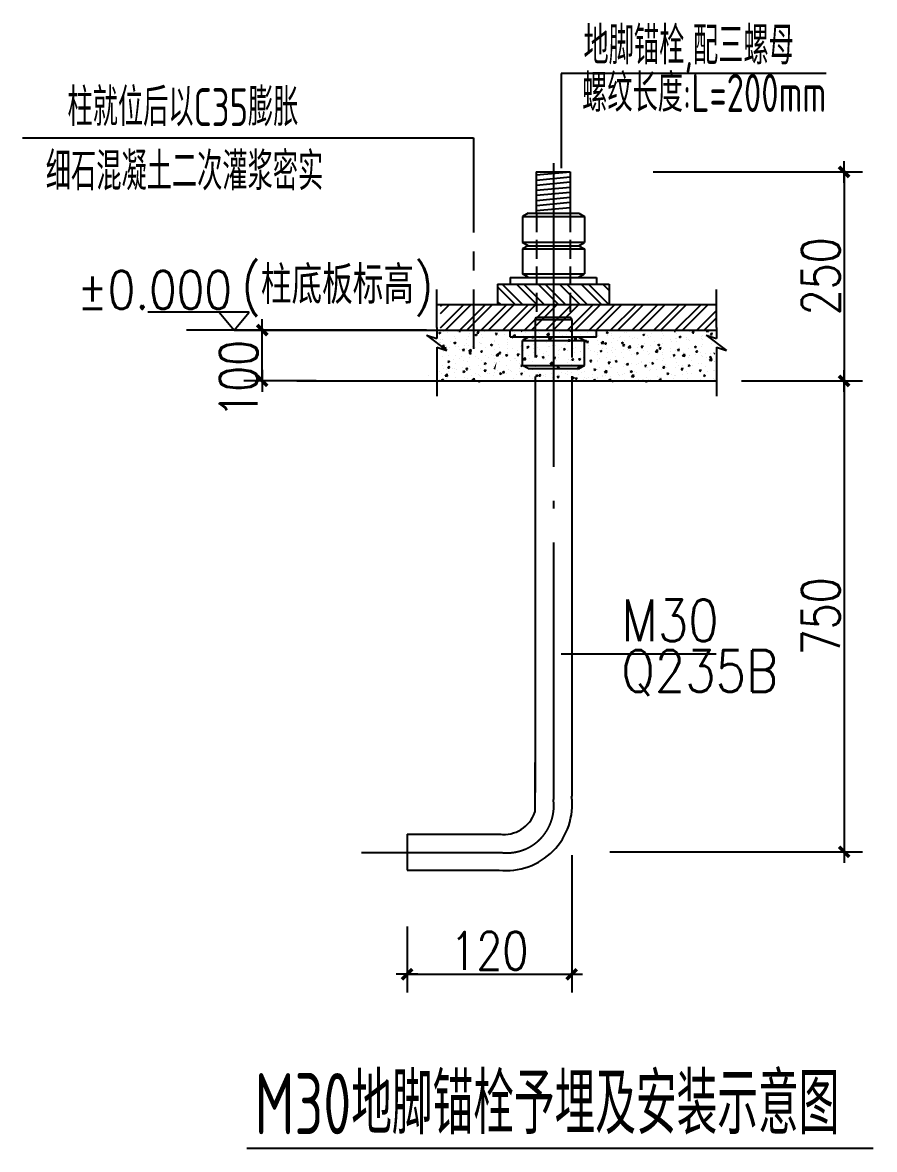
# Model space of a CAD drawing. Extents: x 2303022 to 2899168, y 17226141 to 18257813.
# Drawn here: x 2612968 to 2624199, y 18083321 to 18098175 of the extents above; entities that cross this region are included whole.
import ezdxf
from ezdxf.enums import TextEntityAlignment as Align

# ---------------------------------------------------------------- set-up
doc = ezdxf.new("R2010")
doc.units = 0
doc.header["$LTSCALE"] = 1000
doc.header["$MEASUREMENT"] = 0
for name, pattern in [('CENTER', [2, 1.25, -0.25, 0.25, -0.25]), ('CENTER3', [5, 4, -0.45, 0.1, -0.45]), ('DASH', [0.35, 0.25, -0.1]), ('DASHED', [0.75, 0.5, -0.25])]:
    doc.linetypes.add(name, pattern=pattern)
for name, color, linetype in [('1', 7, 'Continuous'), ('9', 7, 'Continuous'), ('DIMS', 3, 'Continuous'), ('HIDEN', 5, 'DASHED'), ('LAYER3', 3, 'CENTER'), ('PUB_DIM', 161, 'Continuous'), ('PUB_TEXT', 7, 'Continuous')]:
    doc.layers.add(name, color=color, linetype=linetype)
doc.styles.add('_HZDX', font='txt.shx', dxfattribs={"width": 0.8, "bigfont": 'HZDX.shx'})
doc.styles.add('_HZTXT', font='txt.shx', dxfattribs={"width": 0.8, "bigfont": 'hztxt.shx'})
doc.styles.add('TSSD_REIN', font='tssdeng.shx', dxfattribs={"width": 0.7, "bigfont": 'tssdchn.shx'})

# ---------------------------------------------------------------- blocks, each defined once
blk = doc.blocks.new('_DIMX')
blk.add_line((-150, 0), (150, 0))
at = {"const_width": 50}
blk.add_lwpolyline([(-70, -70), (70, 70)], dxfattribs=at)
blk = doc.blocks.new('*X26')
at = {"color": 0}
for p, q in [((371.2, 714.86), (374.74, 718.39)), ((371.2, 717.69), (371.91, 718.39)), ((372.15, 714.39), (376.15, 718.39)), ((374.98, 714.39), (378.98, 718.39)), ((376.4, 714.39), (380.4, 718.39)), ((379.23, 714.39), (383.23, 718.39)), ((380.64, 714.39), (384.64, 718.39)), ((383.47, 714.39), (387.47, 718.39)), ((384.88, 714.39), (388.88, 718.39)), ((387.71, 714.39), (391.71, 718.39)), ((389.13, 714.39), (393.13, 718.39)), ((391.95, 714.39), (393.2, 715.64))]:
    blk.add_line(p, q, dxfattribs=at)
blk = doc.blocks.new('*X25')
at = {"color": 0}
for p, q in [((405.35, 732.04), (409.83, 736.51)), ((405.35, 736.28), (405.59, 736.51)), ((405.35, 734.87), (407, 736.51)), ((406.24, 731.51), (411.24, 736.51)), ((409.07, 731.51), (414.07, 736.51)), ((410.49, 731.51), (415.49, 736.51)), ((413.31, 731.51), (418.31, 736.51)), ((414.73, 731.51), (419.73, 736.51)), ((417.56, 731.51), (422.56, 736.51)), ((418.97, 731.51), (423.97, 736.51)), ((421.8, 731.51), (426.8, 736.51)), ((423.21, 731.51), (428.21, 736.51)), ((426.04, 731.51), (431.04, 736.51)), ((427.46, 731.51), (432.46, 736.51)), ((430.29, 731.51), (435.29, 736.51)), ((431.7, 731.51), (436.7, 736.51)), ((434.53, 731.51), (439.53, 736.51)), ((435.94, 731.51), (440.94, 736.51)), ((438.77, 731.51), (443.77, 736.51)), ((440.18, 731.51), (445.18, 736.51)), ((443.01, 731.51), (448.01, 736.51)), ((444.43, 731.51), (449.43, 736.51)), ((447.26, 731.51), (452.26, 736.51)), ((448.67, 731.51), (453.67, 736.51)), ((451.5, 731.51), (456.5, 736.51)), ((452.91, 731.51), (457.91, 736.51)), ((455.74, 731.51), (459.66, 735.43)), ((457.16, 731.51), (459.66, 734.01))]:
    blk.add_line(p, q, dxfattribs=at)
blk = doc.blocks.new('ARROW')
at = {"layer": 'DIMS'}
blk.add_solid([(0, 0), (1.5, 0.2), (1.5, -0.2)], dxfattribs=at)
blk = doc.blocks.new('BROKENTAG')
at = {"layer": 'DIMS'}
for p, q in [((-0.85, 0), (-3, 0)), ((1.5, 2), (-1.5, -2)), ((-0.85, 0), (-1.5, -2)), ((1.5, 2), (0.85, 0)), ((3, 0), (0.85, 0))]:
    blk.add_line(p, q, dxfattribs=at)

msp = doc.modelspace()

# ---------------------------------------------------------------- linework, layer by layer
at = {"color": 0}
for p, q in [((2618455.6, 18094086.4), (2618479, 18094095.4)), ((2618455.6, 18094086.4), (2618472.2, 18094075.2)), ((2618472.3, 18094075.2), (2618479, 18094095.4)), ((2618485.7, 18094076.8), (2618485.7, 18094076.8)), ((2618513.9, 18094101.9), (2618513.9, 18094101.9)), ((2618569.5, 18094087.8), (2618569.5, 18094087.8)), ((2618587.1, 18094109.9), (2618587.1, 18094109.9)), ((2618696.4, 18094104.5), (2618696.4, 18094104.5)), ((2618721.7, 18094107.3), (2618724, 18094110.1)), ((2618721.7, 18094107.3), (2618741.7, 18094105.5)), ((2618741.7, 18094105.5), (2618740.9, 18094110.1)), ((2618862.6, 18094069.9), (2618862.6, 18094069.9)), ((2618936.8, 18094059.6), (2618960.3, 18094068.6)), ((2618936.8, 18094059.6), (2618953.5, 18094048.4)), ((2618953.5, 18094048.4), (2618960.3, 18094068.6)), ((2618961.9, 18094086.2), (2618978, 18094105.5)), ((2618961.9, 18094086.2), (2618981.9, 18094084.5)), ((2618981.9, 18094084.5), (2618978.1, 18094105.5)), ((2619024.9, 18094060.6), (2619024.9, 18094060.6)), ((2619057.9, 18094103.4), (2619057.9, 18094103.4)), ((2619196.8, 18094084.2), (2619196.8, 18094084.2)), ((2619202.1, 18094065.2), (2619218.2, 18094084.5)), ((2619202.1, 18094065.2), (2619222.1, 18094063.5)), ((2619222.1, 18094063.4), (2619218.3, 18094084.4)), ((2619241.9, 18094055.9), (2619241.9, 18094055.9)), ((2619247.3, 18094104.1), (2619247.3, 18094104.1)), ((2619325.8, 18094066.9), (2619325.8, 18094066.9)), ((2619366, 18094105.6), (2619366, 18094105.6)), ((2619426.1, 18094096.5), (2619426.1, 18094096.5)), ((2619442.3, 18094044.2), (2619458.4, 18094063.4)), ((2619452.6, 18094083.6), (2619452.6, 18094083.6)), ((2619462.3, 18094042.4), (2619458.5, 18094063.4)), ((2619545.4, 18094110.1), (2619553, 18094108.9)), ((2619553, 18094108.9), (2619552.9, 18094110.1)), ((2619604.9, 18094088.9), (2619604.9, 18094088.9)), ((2619771.7, 18094086.8), (2619771.7, 18094086.8)), ((2619783.6, 18094081.4), (2619783.6, 18094081.4)), ((2619877, 18094064.3), (2619877, 18094064.3)), ((2619880.6, 18094058.1), (2619906.7, 18094085.3)), ((2619880.6, 18094058.1), (2619910.4, 18094053.5)), ((2619910.4, 18094053.4), (2619906.7, 18094085.2)), ((2619962.4, 18094073.8), (2619962.4, 18094073.8)), ((2620050.9, 18094089.4), (2620050.9, 18094089.4)), ((2620141.2, 18094066.3), (2620141.2, 18094066.3)), ((2620186.5, 18094110.1), (2620197.4, 18094102.7)), ((2620197.4, 18094102.7), (2620199.9, 18094110.1)), ((2620208.8, 18094062.7), (2620208.8, 18094062.7)), ((2620320, 18094058.7), (2620320, 18094058.7)), ((2620420.3, 18094090.5), (2620420.3, 18094090.5)), ((2620504.1, 18094101.6), (2620504.1, 18094101.6)), ((2620662, 18094087.2), (2620685.5, 18094096.2)), ((2620662, 18094087.2), (2620678.7, 18094075.9)), ((2620678.7, 18094075.9), (2620685.5, 18094096.1)), ((2620733.8, 18094071.6), (2620733.8, 18094071.6)), ((2620902.9, 18094093), (2620902.9, 18094093)), ((2620929.7, 18094088.1), (2620929.7, 18094088.1)), ((2621143.3, 18094060.3), (2621166.7, 18094069.3)), ((2621143.3, 18094060.3), (2621160, 18094049.1)), ((2621160, 18094049.1), (2621166.8, 18094069.3)), ((2621176.5, 18094069.6), (2621176.5, 18094069.6)), ((2621260.4, 18094080.6), (2621260.4, 18094080.6)), ((2621387.2, 18094097.3), (2621387.2, 18094097.3)), ((2621400.5, 18094081.6), (2621400.5, 18094081.6)), ((2621557.6, 18094107), (2621560.2, 18094110.1)), ((2621557.6, 18094107), (2621577.6, 18094105.2)), ((2621577.7, 18094105.2), (2621576.8, 18094110.1)), ((2621587.8, 18094076.8), (2621587.8, 18094076.8)), ((2621759.8, 18094100.4), (2621759.8, 18094100.4)), ((2621797.8, 18094086), (2621813.9, 18094105.2)), ((2621797.8, 18094086), (2621817.8, 18094084.2)), ((2621817.9, 18094084.2), (2621814, 18094105.2)), ((2621980.6, 18094107.2), (2621983.4, 18094110.1)), ((2621980.6, 18094107.2), (2622010.4, 18094102.5)), ((2622010.4, 18094102.5), (2622009.6, 18094110.1)), ((2622016.6, 18094059.7), (2622016.6, 18094059.7)), ((2622038, 18094064.9), (2622054.1, 18094084.2)), ((2622038, 18094064.9), (2622058, 18094063.2)), ((2622058.1, 18094063.2), (2622054.2, 18094084.2)), ((2618467.1, 18093963.1), (2618467.1, 18093963.1)), ((2618472, 18094002.8), (2618472, 18094002.8)), ((2618481.4, 18093955.8), (2618481.4, 18093955.8)), ((2618495.4, 18093898.2), (2618521.5, 18093925.3)), ((2618509.9, 18093990.5), (2618509.9, 18093990.5)), ((2618525.2, 18093893.5), (2618521.5, 18093925.3)), ((2618537.7, 18093918.2), (2618537.7, 18093918.2)), ((2618608.3, 18093972.5), (2618608.3, 18093972.5)), ((2618645.8, 18093955.6), (2618645.8, 18093955.6)), ((2618655.5, 18093951.6), (2618678.9, 18093960.6)), ((2618655.5, 18093951.6), (2618672.1, 18093940.4)), ((2618667.3, 18094036.3), (2618667.3, 18094036.3)), ((2618672.1, 18093940.3), (2618678.9, 18093960.6)), ((2618681.8, 18094014), (2618681.8, 18094014)), ((2618716.4, 18093910.6), (2618716.4, 18093910.6)), ((2618795.2, 18093919.1), (2618795.2, 18093919.1)), ((2618819.8, 18094000.3), (2618819.8, 18094000.3)), ((2618824.6, 18093948), (2618824.6, 18093948)), ((2618846.9, 18093924), (2618846.9, 18093924)), ((2618851, 18094035.5), (2618851, 18094035.5)), ((2618903.6, 18094011.3), (2618903.6, 18094011.3)), ((2618990.5, 18093952.7), (2618990.5, 18093952.7)), ((2619003.4, 18093940.5), (2619003.4, 18093940.5)), ((2619020.8, 18093949.1), (2619020.8, 18093949.1)), ((2619030.4, 18094028), (2619030.4, 18094028)), ((2619136.7, 18093924.8), (2619160.2, 18093933.8)), ((2619136.7, 18093924.8), (2619153.4, 18093913.5)), ((2619153.4, 18093913.5), (2619160.2, 18093933.8)), ((2619153.8, 18093923.8), (2619153.8, 18093923.8)), ((2619182.1, 18093932.9), (2619182.1, 18093932.9)), ((2619185.8, 18093986.2), (2619185.8, 18093986.2)), ((2619192.8, 18093972.7), (2619192.8, 18093972.7)), ((2619237.7, 18093934.8), (2619237.7, 18093934.8)), ((2619360.9, 18093925.4), (2619360.9, 18093925.4)), ((2619361.9, 18093994.1), (2619361.9, 18093994.1)), ((2619364.5, 18093951.5), (2619364.5, 18093951.5)), ((2619381.1, 18094019.7), (2619381.1, 18094019.7)), ((2619418.1, 18094032.8), (2619441.5, 18094041.8)), ((2619418.1, 18094032.8), (2619434.8, 18094021.6)), ((2619434.8, 18094021.5), (2619441.6, 18094041.8)), ((2619442.3, 18094044.2), (2619462.3, 18094042.5)), ((2619531.8, 18093907.8), (2619531.8, 18093907.8)), ((2619535.9, 18094019.2), (2619535.9, 18094019.2)), ((2619539.7, 18093917.8), (2619539.7, 18093917.8)), ((2619576, 18093979.4), (2619576, 18093979.4)), ((2619576.4, 18094053.2), (2619576.4, 18094053.2)), ((2619618, 18093898), (2619641.4, 18093907)), ((2619634.7, 18093886.7), (2619641.5, 18093906.9)), ((2619659.8, 18093990.4), (2619659.8, 18093990.4)), ((2619682.5, 18094023.2), (2619698.6, 18094042.4)), ((2619682.5, 18094023.2), (2619702.5, 18094021.4)), ((2619702.5, 18094021.4), (2619698.7, 18094042.4)), ((2619703.7, 18093931.3), (2619703.7, 18093931.3)), ((2619707.8, 18094042.8), (2619707.8, 18094042.8)), ((2619718.4, 18093910.3), (2619718.4, 18093910.3)), ((2619786.7, 18094007.1), (2619786.7, 18094007.1)), ((2619872.9, 18093952.8), (2619872.9, 18093952.8)), ((2619899.4, 18094006), (2619922.8, 18094015)), ((2619899.4, 18094006), (2619916, 18093994.7)), ((2619916.1, 18093994.7), (2619922.9, 18094014.9)), ((2619922.7, 18094002.2), (2619938.8, 18094021.4)), ((2619922.7, 18094002.2), (2619942.7, 18094000.4)), ((2619942.7, 18094000.4), (2619938.9, 18094021.4)), ((2619953.2, 18093920.5), (2619953.2, 18093920.5)), ((2619993.9, 18093913.9), (2619993.9, 18093913.9)), ((2619998.1, 18094035), (2619998.1, 18094035)), ((2620046.8, 18093977.9), (2620046.8, 18093977.9)), ((2620082, 18094046), (2620082, 18094046)), ((2620120.7, 18093930.6), (2620120.7, 18093930.6)), ((2620148.5, 18093954), (2620148.5, 18093954)), ((2620162.9, 18093981.2), (2620179, 18094000.4)), ((2620162.9, 18093981.2), (2620182.9, 18093979.4)), ((2620182.9, 18093979.4), (2620179, 18094000.4)), ((2620218.8, 18094001.5), (2620218.8, 18094001.5)), ((2620238, 18094002.7), (2620264.1, 18094029.8)), ((2620238, 18094002.7), (2620267.8, 18093998)), ((2620267.8, 18093998), (2620264.1, 18094029.8)), ((2620332.2, 18093958.5), (2620332.2, 18093958.5)), ((2620343.8, 18093987.5), (2620343.8, 18093987.5)), ((2620380.6, 18093979.2), (2620404.1, 18093988.2)), ((2620380.6, 18093979.2), (2620397.3, 18093967.9)), ((2620383.8, 18093911.4), (2620383.8, 18093911.4)), ((2620387.9, 18094022.9), (2620387.9, 18094022.9)), ((2620397.3, 18093967.9), (2620404.1, 18093988.1)), ((2620403.1, 18093960.1), (2620419.2, 18093979.4)), ((2620403.1, 18093960.1), (2620423.1, 18093958.4)), ((2620416, 18093969.5), (2620416, 18093969.5)), ((2620423.1, 18093958.4), (2620419.2, 18093979.4)), ((2620424, 18093914), (2620424, 18093914)), ((2620498.7, 18094051.2), (2620498.7, 18094051.2)), ((2620539.1, 18094021), (2620539.1, 18094021)), ((2620542.9, 18093986.2), (2620542.9, 18093986.2)), ((2620557.8, 18093936.5), (2620557.8, 18093936.5)), ((2620561.8, 18094048), (2620561.8, 18094048)), ((2620595.4, 18093947.2), (2620621.5, 18093974.4)), ((2620595.4, 18093947.2), (2620625.2, 18093942.6)), ((2620619.3, 18093947.5), (2620619.3, 18093947.5)), ((2620625.2, 18093942.6), (2620621.5, 18093974.4)), ((2620643.3, 18093939.1), (2620659.4, 18093958.4)), ((2620643.3, 18093939.1), (2620663.3, 18093937.4)), ((2620663.3, 18093937.4), (2620659.4, 18093958.4)), ((2620677.5, 18094043.6), (2620677.5, 18094043.6)), ((2620729.7, 18093960.1), (2620729.7, 18093960.1)), ((2620734.4, 18094054.6), (2620734.4, 18094054.6)), ((2620754.4, 18094014), (2620754.4, 18094014)), ((2620814.6, 18093981), (2620814.6, 18093981)), ((2620838.2, 18094025.1), (2620838.2, 18094025.1)), ((2620856.3, 18094036.1), (2620856.3, 18094036.1)), ((2620861.9, 18093952.3), (2620885.4, 18093961.3)), ((2620861.9, 18093952.3), (2620878.6, 18093941.1)), ((2620876.9, 18093909.7), (2620876.9, 18093909.7)), ((2620878.6, 18093941.1), (2620885.4, 18093961.3)), ((2620883.5, 18093918.1), (2620899.6, 18093937.4)), ((2620883.5, 18093918.1), (2620903.5, 18093916.4)), ((2620898.9, 18093981.5), (2620898.9, 18093981.5)), ((2620903.5, 18093916.3), (2620899.6, 18093937.3)), ((2620952.8, 18093891.8), (2620978.9, 18093919)), ((2620965, 18094041.8), (2620965, 18094041.8)), ((2620982.6, 18093887.2), (2620978.9, 18093919)), ((2621009.9, 18094014.6), (2621009.9, 18094014.6)), ((2621035, 18094028.5), (2621035, 18094028.5)), ((2621072.8, 18094006.7), (2621072.8, 18094006.7)), ((2621088.4, 18093937.5), (2621088.4, 18093937.5)), ((2621123.7, 18093897.1), (2621139.8, 18093916.3)), ((2621143.7, 18093895.3), (2621139.8, 18093916.3)), ((2621172.3, 18093948.6), (2621172.3, 18093948.6)), ((2621205.2, 18094048.1), (2621205.2, 18094048.1)), ((2621213.8, 18094021), (2621213.8, 18094021)), ((2621240.7, 18093918.8), (2621240.7, 18093918.8)), ((2621244.7, 18094030.2), (2621244.7, 18094030.2)), ((2621299.1, 18093965.3), (2621299.1, 18093965.3)), ((2621333.1, 18093930.9), (2621333.1, 18093930.9)), ((2621343.2, 18093925.5), (2621366.6, 18093934.5)), ((2621343.2, 18093925.5), (2621359.8, 18093914.3)), ((2621359.9, 18093914.3), (2621366.7, 18093934.5)), ((2621392.6, 18094013.4), (2621392.6, 18094013.4)), ((2621409.8, 18093940.2), (2621409.8, 18093940.2)), ((2621413.9, 18094051.7), (2621413.9, 18094051.7)), ((2621510.6, 18093993.1), (2621510.6, 18093993.1)), ((2621528.4, 18093964.4), (2621528.4, 18093964.4)), ((2621571.3, 18094005.9), (2621571.3, 18094005.9)), ((2621583.8, 18093965.3), (2621583.8, 18093965.3)), ((2621594.4, 18094004.1), (2621594.4, 18094004.1)), ((2621624.6, 18094033.5), (2621648, 18094042.5)), ((2621624.6, 18094033.5), (2621641.2, 18094022.3)), ((2621641.3, 18094022.3), (2621648.1, 18094042.5)), ((2621721.3, 18094020.8), (2621721.3, 18094020.8)), ((2621723.7, 18093997.9), (2621723.7, 18093997.9)), ((2621750.1, 18093998.3), (2621750.1, 18093998.3)), ((2621755.7, 18093988.9), (2621755.7, 18093988.9)), ((2621824.5, 18093898.7), (2621847.9, 18093907.7)), ((2621841.2, 18093887.4), (2621847.9, 18093907.7)), ((2621844.7, 18093916.6), (2621844.7, 18093916.6)), ((2621919, 18094031.5), (2621919, 18094031.5)), ((2621924.8, 18094010.3), (2621924.8, 18094010.3)), ((2621928.5, 18093927.6), (2621928.5, 18093927.6)), ((2621928.9, 18093990.8), (2621928.9, 18093990.8)), ((2621932.8, 18094048.7), (2621932.8, 18094048.7)), ((2622055.3, 18093944.3), (2622055.3, 18093944.3)), ((2618495.4, 18093898.2), (2618525.2, 18093893.5)), ((2618501.7, 18093767.5), (2618501.7, 18093767.5)), ((2618505.8, 18093879), (2618505.8, 18093879)), ((2618520.2, 18093840.4), (2618520.2, 18093840.4)), ((2618527.9, 18093876.4), (2618544.1, 18093895.6)), ((2618527.9, 18093876.4), (2618548, 18093874.6)), ((2618548, 18093874.6), (2618544.1, 18093895.6)), ((2618579.2, 18093785.4), (2618579.2, 18093785.4)), ((2618599.9, 18093885.6), (2618599.9, 18093885.6)), ((2618673.7, 18093791.1), (2618673.7, 18093791.1)), ((2618677.7, 18093902.6), (2618677.7, 18093902.6)), ((2618731.7, 18093868.2), (2618731.7, 18093868.2)), ((2618758, 18093777.8), (2618758, 18093777.8)), ((2618768.1, 18093855.4), (2618784.3, 18093874.6)), ((2618768.1, 18093855.4), (2618788.2, 18093853.6)), ((2618788.2, 18093853.6), (2618784.3, 18093874.6)), ((2618815.5, 18093879.3), (2618815.5, 18093879.3)), ((2618842.8, 18093812.5), (2618842.8, 18093812.5)), ((2618852.8, 18093842.7), (2618878.9, 18093869.9)), ((2618852.8, 18093842.7), (2618882.6, 18093838.1)), ((2618854.2, 18093763.9), (2618854.2, 18093763.9)), ((2618855.3, 18093816.8), (2618878.8, 18093825.8)), ((2618855.3, 18093816.8), (2618872, 18093805.5)), ((2618872, 18093805.5), (2618878.8, 18093825.7)), ((2618882.6, 18093838.1), (2618878.9, 18093869.9)), ((2618895.2, 18093903.1), (2618895.2, 18093903.1)), ((2618936.7, 18093770.3), (2618936.7, 18093770.3)), ((2618942.3, 18093896), (2618942.3, 18093896)), ((2619008.3, 18093834.3), (2619024.5, 18093853.6)), ((2619008.3, 18093834.3), (2619028.4, 18093832.6)), ((2619016.8, 18093837.6), (2619016.8, 18093837.6)), ((2619028.4, 18093832.6), (2619024.5, 18093853.6)), ((2619065.7, 18093791.7), (2619065.7, 18093791.7)), ((2619074, 18093895.5), (2619074, 18093895.5)), ((2619115.5, 18093762.7), (2619115.5, 18093762.7)), ((2619149.6, 18093802.8), (2619149.6, 18093802.8)), ((2619172, 18093786.4), (2619172, 18093786.4)), ((2619188.7, 18093861.2), (2619188.7, 18093861.2)), ((2619210.2, 18093787.3), (2619236.3, 18093814.5)), ((2619210.2, 18093787.3), (2619240, 18093782.7)), ((2619240, 18093782.7), (2619236.3, 18093814.5)), ((2619248.5, 18093813.3), (2619264.7, 18093832.6)), ((2619248.5, 18093813.3), (2619268.6, 18093811.6)), ((2619252.7, 18093887.9), (2619252.7, 18093887.9)), ((2619268.6, 18093811.6), (2619264.7, 18093832.5)), ((2619276.4, 18093819.5), (2619276.4, 18093819.5)), ((2619336.6, 18093789.9), (2619360.1, 18093799)), ((2619336.6, 18093789.9), (2619353.3, 18093778.7)), ((2619353.3, 18093778.7), (2619360.1, 18093798.9)), ((2619353.8, 18093771.2), (2619353.8, 18093771.2)), ((2619357.9, 18093882.6), (2619357.9, 18093882.6)), ((2619367.3, 18093819.9), (2619367.3, 18093819.9)), ((2619431.5, 18093880.4), (2619431.5, 18093880.4)), ((2619487.9, 18093847.3), (2619487.9, 18093847.3)), ((2619488.7, 18093792.3), (2619504.9, 18093811.5)), ((2619488.7, 18093792.3), (2619508.8, 18093790.6)), ((2619508.8, 18093790.5), (2619504.9, 18093811.5)), ((2619527.7, 18093796.3), (2619527.7, 18093796.3)), ((2619562.6, 18093853.4), (2619562.6, 18093853.4)), ((2619567.6, 18093731.9), (2619593.7, 18093759.1)), ((2619571.7, 18093858.3), (2619571.7, 18093858.3)), ((2619597.4, 18093727.2), (2619593.7, 18093759)), ((2619610.3, 18093872.8), (2619610.3, 18093872.8)), ((2619618, 18093898), (2619634.7, 18093886.7)), ((2619642.8, 18093779.9), (2619642.8, 18093779.9)), ((2619698.6, 18093875), (2619698.6, 18093875)), ((2619699.7, 18093819.9), (2619699.7, 18093819.9)), ((2619728.9, 18093771.3), (2619745.1, 18093790.5)), ((2619728.9, 18093771.3), (2619749, 18093769.5)), ((2619749, 18093769.5), (2619745.1, 18093790.5)), ((2619757.9, 18093886.9), (2619757.9, 18093886.9)), ((2619789, 18093865.3), (2619789, 18093865.3)), ((2619817.9, 18093763.1), (2619841.3, 18093772.1)), ((2619817.9, 18093763.1), (2619834.5, 18093751.9)), ((2619822, 18093770.8), (2619822, 18093770.8)), ((2619834.6, 18093751.9), (2619841.4, 18093772.1)), ((2619838.1, 18093813.4), (2619838.1, 18093813.4)), ((2619868.8, 18093841.3), (2619868.8, 18093841.3)), ((2619897.2, 18093902.7), (2619897.2, 18093902.7)), ((2619905.8, 18093781.8), (2619905.8, 18093781.8)), ((2619910.1, 18093902.9), (2619910.1, 18093902.9)), ((2619967.8, 18093857.7), (2619967.8, 18093857.7)), ((2619969.1, 18093750.3), (2619985.3, 18093769.5)), ((2619989.2, 18093748.5), (2619985.3, 18093769.5)), ((2620032.6, 18093798.5), (2620032.6, 18093798.5)), ((2620033.4, 18093846.9), (2620033.4, 18093846.9)), ((2620042.7, 18093866.4), (2620042.7, 18093866.4)), ((2620076, 18093895.2), (2620076, 18093895.2)), ((2620099.3, 18093871.1), (2620122.7, 18093880.1)), ((2620099.3, 18093871.1), (2620115.9, 18093859.9)), ((2620116, 18093859.9), (2620122.8, 18093880.1)), ((2620146.6, 18093850.2), (2620146.6, 18093850.2)), ((2620210.6, 18093778.5), (2620210.6, 18093778.5)), ((2620214.7, 18093890), (2620214.7, 18093890)), ((2620228.7, 18093880.5), (2620228.7, 18093880.5)), ((2620244.1, 18093826.4), (2620244.1, 18093826.4)), ((2620254.7, 18093887.6), (2620254.7, 18093887.6)), ((2620325.3, 18093842.6), (2620325.3, 18093842.6)), ((2620327.9, 18093837.4), (2620327.9, 18093837.4)), ((2620356.6, 18093763.3), (2620356.6, 18093763.3)), ((2620379.8, 18093799.9), (2620379.8, 18093799.9)), ((2620433.5, 18093880.1), (2620433.5, 18093880.1)), ((2620454.8, 18093854.1), (2620454.8, 18093854.1)), ((2620504.1, 18093835.1), (2620504.1, 18093835.1)), ((2620551.9, 18093796.8), (2620551.9, 18093796.8)), ((2620553.7, 18093825), (2620553.7, 18093825)), ((2620580.5, 18093844.3), (2620604, 18093853.3)), ((2620580.5, 18093844.3), (2620597.2, 18093833.1)), ((2620597.2, 18093833.1), (2620604, 18093853.3)), ((2620612.3, 18093872.5), (2620612.3, 18093872.5)), ((2620662, 18093760.9), (2620662, 18093760.9)), ((2620666.3, 18093881.9), (2620666.3, 18093881.9)), ((2620682.9, 18093827.5), (2620682.9, 18093827.5)), ((2620725.6, 18093848.6), (2620725.6, 18093848.6)), ((2620747.2, 18093830.3), (2620747.2, 18093830.3)), ((2620750.1, 18093893), (2620750.1, 18093893)), ((2620788.8, 18093777.6), (2620788.8, 18093777.6)), ((2620791, 18093865), (2620791, 18093865)), ((2620861.7, 18093820), (2620861.7, 18093820)), ((2620890.7, 18093758.6), (2620890.7, 18093758.6)), ((2620894.8, 18093870.1), (2620894.8, 18093870.1)), ((2620942.5, 18093863.8), (2620942.5, 18093863.8)), ((2620952.8, 18093891.8), (2620982.6, 18093887.2)), ((2620969.8, 18093857.4), (2620969.8, 18093857.4)), ((2621000.3, 18093805.4), (2621000.3, 18093805.4)), ((2621040.4, 18093812.4), (2621040.4, 18093812.4)), ((2621061.8, 18093817.5), (2621085.3, 18093826.5)), ((2621061.8, 18093817.5), (2621078.5, 18093806.3)), ((2621064.7, 18093783.7), (2621064.7, 18093783.7)), ((2621068.7, 18093895.2), (2621068.7, 18093895.2)), ((2621078.5, 18093806.2), (2621085.3, 18093826.5)), ((2621084.2, 18093816.5), (2621084.2, 18093816.5)), ((2621123.7, 18093897.1), (2621143.7, 18093895.4)), ((2621137.8, 18093897.4), (2621137.8, 18093897.4)), ((2621148.6, 18093849.8), (2621148.6, 18093849.8)), ((2621211, 18093833.2), (2621211, 18093833.2)), ((2621219.2, 18093804.9), (2621219.2, 18093804.9)), ((2621236.6, 18093807.3), (2621236.6, 18093807.3)), ((2621310.2, 18093836.4), (2621336.3, 18093863.6)), ((2621310.2, 18093836.4), (2621340, 18093831.7)), ((2621327.4, 18093842.3), (2621327.4, 18093842.3)), ((2621340, 18093831.7), (2621336.3, 18093863.5)), ((2621363.9, 18093876.1), (2621380, 18093895.3)), ((2621363.9, 18093876.1), (2621383.9, 18093874.3)), ((2621383.9, 18093874.3), (2621380, 18093895.3)), ((2621398, 18093797.3), (2621398, 18093797.3)), ((2621405.7, 18093828.7), (2621405.7, 18093828.7)), ((2621422.5, 18093861), (2621422.5, 18093861)), ((2621506.1, 18093834.7), (2621506.1, 18093834.7)), ((2621506.3, 18093872.1), (2621506.3, 18093872.1)), ((2621514.6, 18093764.6), (2621514.6, 18093764.6)), ((2621543.1, 18093790.7), (2621566.5, 18093799.7)), ((2621543.1, 18093790.7), (2621559.7, 18093779.4)), ((2621559.8, 18093779.4), (2621566.6, 18093799.7)), ((2621576.7, 18093789.8), (2621576.7, 18093789.8)), ((2621579.7, 18093853.8), (2621579.7, 18093853.8)), ((2621604.1, 18093855.1), (2621620.2, 18093874.3)), ((2621604.1, 18093855.1), (2621624.1, 18093853.3)), ((2621624.1, 18093853.3), (2621620.2, 18093874.3)), ((2621633.2, 18093888.8), (2621633.2, 18093888.8)), ((2621667.6, 18093780.9), (2621693.7, 18093808.1)), ((2621667.6, 18093780.9), (2621697.4, 18093776.3)), ((2621684.9, 18093827.2), (2621684.9, 18093827.2)), ((2621697.4, 18093776.3), (2621693.7, 18093808.1)), ((2621709.9, 18093798.1), (2621709.9, 18093798.1)), ((2621747.6, 18093765.9), (2621747.6, 18093765.9)), ((2621751.6, 18093877.4), (2621751.6, 18093877.4)), ((2621755.5, 18093782.2), (2621755.5, 18093782.2)), ((2621756.6, 18093784.5), (2621756.6, 18093784.5)), ((2621824.5, 18093898.7), (2621841.1, 18093887.5)), ((2621840.4, 18093795.6), (2621840.4, 18093795.6)), ((2621844.3, 18093834.1), (2621860.4, 18093853.3)), ((2621844.3, 18093834.1), (2621864.3, 18093832.3)), ((2621864.3, 18093832.3), (2621860.4, 18093853.3)), ((2621863.7, 18093819.6), (2621863.7, 18093819.6)), ((2621905.2, 18093831.6), (2621905.2, 18093831.6)), ((2621916.7, 18093787.4), (2621916.7, 18093787.4)), ((2621920.8, 18093898.8), (2621920.8, 18093898.8)), ((2621934.3, 18093774.6), (2621934.3, 18093774.6)), ((2621967.2, 18093812.3), (2621967.2, 18093812.3)), ((2622024.4, 18093763.9), (2622047.8, 18093772.9)), ((2622024.4, 18093763.9), (2622041, 18093752.6)), ((2622041.1, 18093752.6), (2622047.8, 18093772.8)), ((2622042.4, 18093812.1), (2622042.4, 18093812.1)), ((2622084.5, 18093813), (2622092, 18093822)), ((2622084.5, 18093813), (2622092, 18093812.4)), ((2622090.6, 18093812.5), (2622090.6, 18093812.5)), ((2618497.7, 18093656), (2618497.7, 18093656)), ((2618514, 18093614.2), (2618514, 18093614.2)), ((2618574, 18093708.8), (2618597.4, 18093717.8)), ((2618574, 18093708.8), (2618590.6, 18093697.5)), ((2618574.4, 18093624.5), (2618590.5, 18093643.7)), ((2618574.4, 18093624.5), (2618594.4, 18093622.7)), ((2618586.1, 18093685.8), (2618586.1, 18093685.8)), ((2618594.5, 18093622.7), (2618590.6, 18093643.7)), ((2618590.7, 18093697.5), (2618597.5, 18093717.7)), ((2618639.3, 18093615.1), (2618639.3, 18093615.1)), ((2618643.6, 18093736.1), (2618643.6, 18093736.1)), ((2618666.3, 18093612.3), (2618666.3, 18093612.3)), ((2618669.6, 18093679.6), (2618669.6, 18093679.6)), ((2618727.4, 18093747.2), (2618727.4, 18093747.2)), ((2618766.1, 18093631.8), (2618766.1, 18093631.8)), ((2618781.4, 18093719.3), (2618781.4, 18093719.3)), ((2618814.6, 18093603.5), (2618830.7, 18093622.7)), ((2618834.7, 18093601.7), (2618830.8, 18093622.7)), ((2618838.7, 18093701), (2618838.7, 18093701)), ((2618861.6, 18093645.8), (2618861.6, 18093645.8)), ((2618976.7, 18093752.9), (2618976.7, 18093752.9)), ((2618977.6, 18093659.6), (2618977.6, 18093659.6)), ((2619008.6, 18093614.7), (2619008.6, 18093614.7)), ((2619012.7, 18093726.1), (2619012.7, 18093726.1)), ((2619055.2, 18093681.9), (2619078.7, 18093690.9)), ((2619055.2, 18093681.9), (2619071.9, 18093670.7)), ((2619056.9, 18093679.3), (2619056.9, 18093679.3)), ((2619061.5, 18093670.7), (2619061.5, 18093670.7)), ((2619071.9, 18093670.7), (2619078.7, 18093690.9)), ((2619180.6, 18093638.2), (2619180.6, 18093638.2)), ((2619184.6, 18093749.7), (2619184.6, 18093749.7)), ((2619188.3, 18093687.4), (2619188.3, 18093687.4)), ((2619252.2, 18093712.8), (2619252.2, 18093712.8)), ((2619294.3, 18093755.2), (2619294.3, 18093755.2)), ((2619349.7, 18093659.7), (2619349.7, 18093659.7)), ((2619399.8, 18093715.2), (2619399.8, 18093715.2)), ((2619447.5, 18093746.4), (2619447.5, 18093746.4)), ((2619473, 18093747.6), (2619473, 18093747.6)), ((2619483.6, 18093726.3), (2619483.6, 18093726.3)), ((2619522.4, 18093610.9), (2619522.4, 18093610.9)), ((2619523.6, 18093684.8), (2619523.6, 18093684.8)), ((2619536.5, 18093655.1), (2619560, 18093664.1)), ((2619536.5, 18093655.1), (2619553.2, 18093643.9)), ((2619553.2, 18093643.9), (2619560, 18093664.1)), ((2619567.6, 18093731.9), (2619597.4, 18093727.2)), ((2619575.4, 18093629.2), (2619575.4, 18093629.2)), ((2619610.5, 18093742.9), (2619610.5, 18093742.9)), ((2619651.8, 18093740), (2619651.8, 18093740)), ((2619695.6, 18093708.4), (2619695.6, 18093708.4)), ((2619733.9, 18093638.7), (2619733.9, 18093638.7)), ((2619770.7, 18093662.7), (2619770.7, 18093662.7)), ((2619817.7, 18093649.7), (2619817.7, 18093649.7)), ((2619830.6, 18093732.5), (2619830.6, 18093732.5)), ((2619860.7, 18093618.3), (2619860.7, 18093618.3)), ((2619864.7, 18093729.8), (2619864.7, 18093729.8)), ((2619925, 18093676.4), (2619951.1, 18093703.6)), ((2619925, 18093676.4), (2619954.8, 18093671.8)), ((2619944.5, 18093666.4), (2619944.5, 18093666.4)), ((2619954.8, 18093671.8), (2619951.1, 18093703.6)), ((2619966, 18093696.2), (2619966, 18093696.2)), ((2619969.1, 18093750.3), (2619989.2, 18093748.5)), ((2620009.3, 18093724.9), (2620009.3, 18093724.9)), ((2620017.8, 18093628.3), (2620041.2, 18093637.3)), ((2620017.8, 18093628.3), (2620034.4, 18093617.1)), ((2620034.5, 18093617), (2620041.3, 18093637.3)), ((2620034.6, 18093643.4), (2620034.6, 18093643.4)), ((2620038.7, 18093754.9), (2620038.7, 18093754.9)), ((2620156, 18093694.3), (2620156, 18093694.3)), ((2620161.3, 18093729.7), (2620161.3, 18093729.7)), ((2620188.1, 18093717.4), (2620188.1, 18093717.4)), ((2620206.5, 18093667), (2620206.5, 18093667)), ((2620209.3, 18093729.3), (2620225.5, 18093748.5)), ((2620209.3, 18093729.3), (2620229.3, 18093727.5)), ((2620229.4, 18093727.5), (2620225.5, 18093748.5)), ((2620239.9, 18093705.3), (2620239.9, 18093705.3)), ((2620282.4, 18093621), (2620308.5, 18093648.2)), ((2620282.4, 18093621), (2620312.2, 18093616.4)), ((2620299.2, 18093736.3), (2620322.6, 18093745.3)), ((2620299.2, 18093736.3), (2620315.8, 18093725.1)), ((2620312.2, 18093616.4), (2620308.5, 18093648.2)), ((2620315.9, 18093725.1), (2620322.6, 18093745.3)), ((2620366.7, 18093722), (2620366.7, 18093722)), ((2620366.9, 18093709.8), (2620366.9, 18093709.8)), ((2620375.7, 18093688.5), (2620375.7, 18093688.5)), ((2620449.5, 18093708.3), (2620465.7, 18093727.5)), ((2620449.5, 18093708.3), (2620469.5, 18093706.5)), ((2620469.6, 18093706.5), (2620465.7, 18093727.5)), ((2620490.1, 18093617.8), (2620490.1, 18093617.8)), ((2620499.1, 18093601.5), (2620522.5, 18093610.5)), ((2620515.8, 18093590.2), (2620522.5, 18093610.5)), ((2620545.7, 18093702.3), (2620545.7, 18093702.3)), ((2620549.6, 18093713.6), (2620549.6, 18093713.6)), ((2620573.9, 18093628.8), (2620573.9, 18093628.8)), ((2620578.2, 18093749.9), (2620578.2, 18093749.9)), ((2620689.7, 18093687.2), (2620705.9, 18093706.5)), ((2620689.7, 18093687.2), (2620709.7, 18093685.5)), ((2620700.7, 18093645.5), (2620700.7, 18093645.5)), ((2620709.8, 18093685.5), (2620705.9, 18093706.5)), ((2620717.5, 18093625.7), (2620717.5, 18093625.7)), ((2620721.6, 18093737.1), (2620721.6, 18093737.1)), ((2620724.4, 18093694.7), (2620724.4, 18093694.7)), ((2620733.4, 18093630.5), (2620733.4, 18093630.5)), ((2620780.4, 18093709.5), (2620803.9, 18093718.5)), ((2620780.4, 18093709.5), (2620797.1, 18093698.3)), ((2620797.1, 18093698.2), (2620803.9, 18093718.5)), ((2620886.6, 18093647.1), (2620886.6, 18093647.1)), ((2620903.2, 18093687.2), (2620903.2, 18093687.2)), ((2620912.2, 18093673.4), (2620912.2, 18093673.4)), ((2620928.7, 18093664), (2620928.7, 18093664)), ((2620929.9, 18093666.2), (2620946.1, 18093685.5)), ((2620929.9, 18093666.2), (2620949.9, 18093664.5)), ((2620950, 18093664.4), (2620946.1, 18093685.4)), ((2620996.1, 18093684.4), (2620996.1, 18093684.4)), ((2621060.6, 18093672.2), (2621060.6, 18093672.2)), ((2621082, 18093679.6), (2621082, 18093679.6)), ((2621122.9, 18093701.1), (2621122.9, 18093701.1)), ((2621124, 18093697.6), (2621124, 18093697.6)), ((2621170.1, 18093645.2), (2621186.3, 18093664.4)), ((2621170.1, 18093645.2), (2621190.1, 18093643.5)), ((2621190.2, 18093643.4), (2621186.3, 18093664.4)), ((2621204.2, 18093624), (2621204.2, 18093624)), ((2621232.5, 18093695.8), (2621232.5, 18093695.8)), ((2621260.7, 18093672.1), (2621260.7, 18093672.1)), ((2621261.7, 18093682.7), (2621285.2, 18093691.7)), ((2621261.7, 18093682.7), (2621278.4, 18093671.4)), ((2621278.4, 18093671.4), (2621285.2, 18093691.6)), ((2621319.3, 18093731.1), (2621319.3, 18093731.1)), ((2621334.4, 18093728.9), (2621334.4, 18093728.9)), ((2621399.5, 18093657.5), (2621399.5, 18093657.5)), ((2621401.7, 18093717.2), (2621401.7, 18093717.2)), ((2621410.3, 18093624.2), (2621426.5, 18093643.4)), ((2621410.3, 18093624.2), (2621430.3, 18093622.4)), ((2621418.2, 18093740), (2621418.2, 18093740)), ((2621430.4, 18093622.4), (2621426.5, 18093643.4)), ((2621439.5, 18093664.5), (2621439.5, 18093664.5)), ((2621457, 18093624.6), (2621457, 18093624.6)), ((2621545.1, 18093756.7), (2621545.1, 18093756.7)), ((2621571.5, 18093630.9), (2621571.5, 18093630.9)), ((2621575.6, 18093742.3), (2621575.6, 18093742.3)), ((2621594.8, 18093691.1), (2621594.8, 18093691.1)), ((2621618.3, 18093657), (2621618.3, 18093657)), ((2621650.5, 18093603.2), (2621666.7, 18093622.4)), ((2621670.6, 18093601.4), (2621666.7, 18093622.4)), ((2621668.5, 18093652.4), (2621668.5, 18093652.4)), ((2621743, 18093655.8), (2621766.4, 18093664.9)), ((2621743, 18093655.8), (2621759.6, 18093644.6)), ((2621743.5, 18093654.4), (2621743.5, 18093654.4)), ((2621752.3, 18093663.5), (2621752.3, 18093663.5)), ((2621759.7, 18093644.6), (2621766.5, 18093664.8)), ((2621790.1, 18093724.6), (2621790.1, 18093724.6)), ((2621797, 18093649.4), (2621797, 18093649.4)), ((2621879.1, 18093680.2), (2621879.1, 18093680.2)), ((2621912.6, 18093675.9), (2621912.6, 18093675.9)), ((2621975.8, 18093641.9), (2621975.8, 18093641.9)), ((2621985.4, 18093758.1), (2621985.4, 18093758.1)), ((2622025, 18093725.5), (2622051.1, 18093752.7)), ((2622025, 18093725.5), (2622054.8, 18093720.9)), ((2622054.8, 18093720.9), (2622051.1, 18093752.7)), ((2622086.6, 18093701), (2622086.6, 18093701)), ((2622090.6, 18093708), (2622090.6, 18093708)), ((2618319.6, 18093519.4), (2618319.6, 18093519.4)), ((2618467.4, 18093472), (2618467.4, 18093472)), ((2618471, 18093578.8), (2618471, 18093578.8)), ((2618492.5, 18093465.9), (2618515.9, 18093474.9)), ((2618492.5, 18093465.9), (2618509.1, 18093454.7)), ((2618493.6, 18093544.5), (2618493.6, 18093544.5)), ((2618509.2, 18093454.7), (2618516, 18093474.9)), ((2618539.8, 18093516.5), (2618565.9, 18093543.7)), ((2618539.8, 18093516.5), (2618569.6, 18093511.9)), ((2618551.2, 18093483), (2618551.2, 18093483)), ((2618555.5, 18093604.1), (2618555.5, 18093604.1)), ((2618569.6, 18093511.9), (2618565.9, 18093543.7)), ((2618584.6, 18093569.3), (2618584.6, 18093569.3)), ((2618598.9, 18093461.6), (2618598.9, 18093461.6)), ((2618665.5, 18093568.1), (2618665.5, 18093568.1)), ((2618678, 18093499.7), (2618678, 18093499.7)), ((2618692.7, 18093606.7), (2618692.7, 18093606.7)), ((2618763.4, 18093561.7), (2618763.4, 18093561.7)), ((2618773.9, 18093573.9), (2618797.3, 18093582.9)), ((2618773.9, 18093573.9), (2618790.5, 18093562.7)), ((2618790.6, 18093562.7), (2618797.3, 18093582.9)), ((2618794.2, 18093495.1), (2618794.2, 18093495.1)), ((2618814.6, 18093603.5), (2618834.6, 18093601.7)), ((2618830.6, 18093478.1), (2618830.6, 18093478.1)), ((2618834.7, 18093589.6), (2618834.7, 18093589.6)), ((2618871.5, 18093599.1), (2618871.5, 18093599.1)), ((2618889.5, 18093527.6), (2618889.5, 18093527.6)), ((2618897.2, 18093461.1), (2618923.3, 18093488.3)), ((2618927, 18093456.4), (2618923.3, 18093488.2)), ((2618942.1, 18093554.2), (2618942.1, 18093554.2)), ((2618973.4, 18093538.6), (2618973.4, 18093538.6)), ((2618989.5, 18093528.6), (2618989.5, 18093528.6)), ((2619004.5, 18093503.2), (2619004.5, 18093503.2)), ((2619050.3, 18093591.6), (2619050.3, 18093591.6)), ((2619054.8, 18093582.4), (2619070.9, 18093601.7)), ((2619054.8, 18093582.4), (2619074.8, 18093580.7)), ((2619074.9, 18093580.7), (2619071, 18093601.7)), ((2619100.2, 18093555.3), (2619100.2, 18093555.3)), ((2619120.9, 18093546.6), (2619120.9, 18093546.6)), ((2619176.5, 18093526.8), (2619176.5, 18093526.8)), ((2619184.8, 18093562.1), (2619184.8, 18093562.1)), ((2619229.1, 18093584), (2619229.1, 18093584)), ((2619255.1, 18093547.1), (2619278.6, 18093556.1)), ((2619255.1, 18093547.1), (2619271.8, 18093535.9)), ((2619271.8, 18093535.9), (2619278.6, 18093556.1)), ((2619295, 18093561.4), (2619311.1, 18093580.7)), ((2619295, 18093561.4), (2619315, 18093559.7)), ((2619299.7, 18093539), (2619299.7, 18093539)), ((2619307.4, 18093462.1), (2619307.4, 18093462.1)), ((2619315.1, 18093559.7), (2619311.2, 18093580.6)), ((2619311.7, 18093583.1), (2619311.7, 18093583.1)), ((2619345.6, 18093548.2), (2619345.6, 18093548.2)), ((2619380.1, 18093595.7), (2619380.1, 18093595.7)), ((2619395.5, 18093594.2), (2619395.5, 18093594.2)), ((2619407.8, 18093576.5), (2619407.8, 18093576.5)), ((2619434.3, 18093478.8), (2619434.3, 18093478.8)), ((2619478.4, 18093531.5), (2619478.4, 18093531.5)), ((2619515.5, 18093461.8), (2619515.5, 18093461.8)), ((2619519.6, 18093573.3), (2619519.6, 18093573.3)), ((2619535.2, 18093540.4), (2619551.3, 18093559.7)), ((2619535.2, 18093540.4), (2619555.2, 18093538.7)), ((2619555.3, 18093538.6), (2619551.4, 18093559.6)), ((2619586.6, 18093568.9), (2619586.6, 18093568.9)), ((2619645.8, 18093506.6), (2619645.8, 18093506.6)), ((2619657.2, 18093523.9), (2619657.2, 18093523.9)), ((2619687.4, 18093485.4), (2619687.4, 18093485.4)), ((2619691.5, 18093596.9), (2619691.5, 18093596.9)), ((2619729.6, 18093517.7), (2619729.6, 18093517.7)), ((2619736.4, 18093520.3), (2619759.9, 18093529.3)), ((2619736.4, 18093520.3), (2619753.1, 18093509.1)), ((2619753.1, 18093509), (2619759.9, 18093529.3)), ((2619756.9, 18093462.9), (2619756.9, 18093462.9)), ((2619765.4, 18093561.4), (2619765.4, 18093561.4)), ((2619775.4, 18093519.4), (2619791.5, 18093538.6)), ((2619775.4, 18093519.4), (2619795.4, 18093517.6)), ((2619795.5, 18093517.6), (2619791.6, 18093538.6)), ((2619836, 18093516.4), (2619836, 18093516.4)), ((2619856.4, 18093534.4), (2619856.4, 18093534.4)), ((2619856.6, 18093506.8), (2619856.6, 18093506.8)), ((2619944.1, 18093553.8), (2619944.1, 18093553.8)), ((2619952.2, 18093496.4), (2619952.2, 18093496.4)), ((2620014.7, 18093508.8), (2620014.7, 18093508.8)), ((2620015.6, 18093498.4), (2620031.7, 18093517.6)), ((2620015.6, 18093498.4), (2620035.6, 18093496.6)), ((2620030.5, 18093532), (2620030.5, 18093532)), ((2620035.7, 18093496.6), (2620031.8, 18093517.6)), ((2620067.9, 18093562.2), (2620067.9, 18093562.2)), ((2620122.9, 18093546.3), (2620122.9, 18093546.3)), ((2620147.5, 18093529.9), (2620147.5, 18093529.9)), ((2620151.8, 18093573.2), (2620151.8, 18093573.2)), ((2620193.5, 18093501.3), (2620193.5, 18093501.3)), ((2620202.5, 18093555.5), (2620202.5, 18093555.5)), ((2620217.7, 18093493.5), (2620241.1, 18093502.5)), ((2620217.7, 18093493.5), (2620234.3, 18093482.2)), ((2620234.4, 18093482.2), (2620241.2, 18093502.4)), ((2620255.8, 18093477.4), (2620271.9, 18093496.6)), ((2620255.8, 18093477.4), (2620275.8, 18093475.6)), ((2620275.9, 18093475.6), (2620272, 18093496.6)), ((2620278.6, 18093589.9), (2620278.6, 18093589.9)), ((2620301.7, 18093538.7), (2620301.7, 18093538.7)), ((2620342.8, 18093563.5), (2620342.8, 18093563.5)), ((2620367.5, 18093465.5), (2620367.5, 18093465.5)), ((2620371.6, 18093577), (2620371.6, 18093577)), ((2620372.3, 18093493.7), (2620372.3, 18093493.7)), ((2620402, 18093485.7), (2620402, 18093485.7)), ((2620423, 18093489.9), (2620423, 18093489.9)), ((2620480.4, 18093531.2), (2620480.4, 18093531.2)), ((2620485.8, 18093496.7), (2620485.8, 18093496.7)), ((2620496, 18093456.4), (2620512.1, 18093475.6)), ((2620499.1, 18093601.5), (2620515.7, 18093590.2)), ((2620516.1, 18093454.6), (2620512.2, 18093475.6)), ((2620538.1, 18093597), (2620538.1, 18093597)), ((2620541.5, 18093490.6), (2620541.5, 18093490.6)), ((2620545.6, 18093602.1), (2620545.6, 18093602.1)), ((2620551, 18093486.2), (2620551, 18093486.2)), ((2620612.7, 18093513.4), (2620612.7, 18093513.4)), ((2620618.3, 18093523.5), (2620618.3, 18093523.5)), ((2620639.8, 18093565.6), (2620665.9, 18093592.8)), ((2620639.8, 18093565.6), (2620669.6, 18093561)), ((2620659.2, 18093523.6), (2620659.2, 18093523.6)), ((2620669.6, 18093560.9), (2620665.9, 18093592.7)), ((2620699, 18093466.6), (2620722.4, 18093475.6)), ((2620699, 18093466.6), (2620715.6, 18093455.4)), ((2620713.4, 18093514.2), (2620713.4, 18093514.2)), ((2620715.6, 18093455.4), (2620722.4, 18093475.6)), ((2620729.8, 18093478.6), (2620729.8, 18093478.6)), ((2620813.6, 18093557), (2620813.6, 18093557)), ((2620824.1, 18093541.3), (2620824.1, 18093541.3)), ((2620838, 18093516), (2620838, 18093516)), ((2620882.6, 18093535.6), (2620882.6, 18093535.6)), ((2620908, 18093552.3), (2620908, 18093552.3)), ((2620908.6, 18093471.1), (2620908.6, 18093471.1)), ((2620980.3, 18093574.7), (2621003.8, 18093583.7)), ((2620980.3, 18093574.7), (2620997, 18093563.4)), ((2620997, 18093563.4), (2621003.8, 18093583.6)), ((2620997.2, 18093510.1), (2621023.3, 18093537.3)), ((2620997.2, 18093510.1), (2621027, 18093505.5)), ((2621008.9, 18093590.5), (2621008.9, 18093590.5)), ((2621016.7, 18093508.5), (2621016.7, 18093508.5)), ((2621027, 18093505.5), (2621023.3, 18093537.3)), ((2621034.8, 18093569), (2621034.8, 18093569)), ((2621056.5, 18093560.7), (2621056.5, 18093560.7)), ((2621087.4, 18093463.5), (2621087.4, 18093463.5)), ((2621136.8, 18093473.3), (2621136.8, 18093473.3)), ((2621158.2, 18093464.8), (2621158.2, 18093464.8)), ((2621195.5, 18093500.9), (2621195.5, 18093500.9)), ((2621224.4, 18093472.8), (2621224.4, 18093472.8)), ((2621228.5, 18093584.3), (2621228.5, 18093584.3)), ((2621242, 18093475.8), (2621242, 18093475.8)), ((2621246.3, 18093596.9), (2621246.3, 18093596.9)), ((2621330.1, 18093607.9), (2621330.1, 18093607.9)), ((2621332.1, 18093506.8), (2621332.1, 18093506.8)), ((2621354.6, 18093454.7), (2621380.7, 18093481.9)), ((2621368.9, 18093492.5), (2621368.9, 18093492.5)), ((2621374.3, 18093493.4), (2621374.3, 18093493.4)), ((2621384.4, 18093450.1), (2621380.7, 18093481.9)), ((2621393.5, 18093494.3), (2621393.5, 18093494.3)), ((2621397.6, 18093605.7), (2621397.6, 18093605.7)), ((2621461.6, 18093547.8), (2621485, 18093556.8)), ((2621461.6, 18093547.8), (2621478.3, 18093536.6)), ((2621478.3, 18093536.6), (2621485.1, 18093556.8)), ((2621527.4, 18093540.4), (2621527.4, 18093540.4)), ((2621553.1, 18093485.8), (2621553.1, 18093485.8)), ((2621567.5, 18093519.4), (2621567.5, 18093519.4)), ((2621580.4, 18093520.4), (2621580.4, 18093520.4)), ((2621650.5, 18093603.2), (2621670.5, 18093601.4)), ((2621664.2, 18093531.4), (2621664.2, 18093531.4)), ((2621722.7, 18093573.9), (2621722.7, 18093573.9)), ((2621731.8, 18093478.3), (2621731.8, 18093478.3)), ((2621739.4, 18093543), (2621739.4, 18093543)), ((2621791, 18093548.1), (2621791, 18093548.1)), ((2621890.7, 18093582.2), (2621906.9, 18093601.4)), ((2621890.7, 18093582.2), (2621910.7, 18093580.4)), ((2621910.8, 18093580.4), (2621906.9, 18093601.4)), ((2621908.6, 18093564.4), (2621908.6, 18093564.4)), ((2621910.6, 18093470.7), (2621910.6, 18093470.7)), ((2621918, 18093607.4), (2621918, 18093607.4)), ((2621942.9, 18093521), (2621966.3, 18093530)), ((2621942.9, 18093521), (2621959.5, 18093509.8)), ((2621959.6, 18093509.8), (2621966.4, 18093530)), ((2622002.5, 18093575.9), (2622002.5, 18093575.9)), ((2622078.4, 18093478), (2622078.4, 18093478)), ((2622082.5, 18093589.5), (2622082.5, 18093589.5)), ((2622086.4, 18093587), (2622086.4, 18093587)), ((2622089.4, 18093463.2), (2622089.4, 18093463.2)), ((2617804.6, 18093449.3), (2617804.6, 18093449.3)), ((2618447.4, 18093444), (2618447.4, 18093444)), ((2618661.5, 18093456.6), (2618661.5, 18093456.6)), ((2618897.2, 18093461.1), (2618927, 18093456.5)), ((2618976.9, 18093440.3), (2618997.2, 18093448.1)), ((2618994.6, 18093440.3), (2618997.2, 18093448.1)), ((2619223.6, 18093451), (2619223.6, 18093451)), ((2620063.7, 18093441.2), (2620063.7, 18093441.2)), ((2620190.5, 18093457.9), (2620190.5, 18093457.9)), ((2620198.4, 18093444.1), (2620198.4, 18093444.1)), ((2620227.7, 18093456.4), (2620227.7, 18093456.4)), ((2620496, 18093456.4), (2620516, 18093454.6)), ((2620740.4, 18093440.3), (2620752.3, 18093454.6)), ((2620755, 18093440.3), (2620752.4, 18093454.6)), ((2621052.4, 18093449.2), (2621052.4, 18093449.2)), ((2621181.5, 18093440.3), (2621203.7, 18093448.8)), ((2621200.9, 18093440.3), (2621203.7, 18093448.8)), ((2621266.1, 18093456), (2621266.1, 18093456)), ((2621354.6, 18093454.7), (2621384.4, 18093450.1)), ((2621444.9, 18093448.4), (2621444.9, 18093448.4)), ((2621623.7, 18093440.9), (2621623.7, 18093440.9)), ((2621904.5, 18093452.9), (2621904.5, 18093452.9)), ((2621914.4, 18093443.9), (2621914.4, 18093443.9)), ((2621998.3, 18093454.9), (2621998.3, 18093454.9))]:
    msp.add_line(p, q, dxfattribs=at)
at = {"layer": '1', "linetype": 'CENTER3'}
for p, q in [((2619965.8, 18096320.4), (2619965.8, 18087935.3)), ((2617438.3, 18087234.8), (2619278.6, 18087234.8))]:
    msp.add_line(p, q, dxfattribs=at)
msp.add_arc((2619353.2, 18087849), 618.7, 263.07821, 8.01678, dxfattribs=at)
at = {"layer": '9'}
for p, q in [((2619632.1, 18095661.3), (2619559.1, 18095619.2)), ((2619559.1, 18095619.2), (2620374.4, 18095619.2)), ((2619559.1, 18095619.2), (2619559.1, 18095275.2)), ((2619632.1, 18095661.3), (2619684.2, 18095661.3)), ((2619632.1, 18095661.3), (2620301.5, 18095661.3)), ((2620301.5, 18095661.3), (2620374.4, 18095619.2)), ((2620374.4, 18095619.2), (2620374.4, 18095275.2)), ((2619632.8, 18095232.7), (2619559.1, 18095275.2)), ((2620374.4, 18095275.2), (2619559.1, 18095275.2)), ((2620300.7, 18095232.7), (2620374.4, 18095275.2)), ((2619632.4, 18095232.9), (2619559.1, 18095190.6)), ((2619559.1, 18095190.6), (2619559.1, 18094861.1)), ((2619559.1, 18095190.6), (2620374.4, 18095190.6)), ((2619632.8, 18095232.7), (2620300.7, 18095232.7)), ((2620301.1, 18095232.9), (2620374.4, 18095190.6)), ((2620374.4, 18095190.6), (2620374.4, 18094861.1)), ((2619395.8, 18094815.5), (2620535.9, 18094815.5)), ((2619395.8, 18094815.5), (2619395.8, 18094724.3)), ((2619632.4, 18094818.8), (2619559.1, 18094861.1)), ((2619559.1, 18094861.1), (2620374.4, 18094861.1)), ((2620301.1, 18094818.8), (2620374.4, 18094861.1)), ((2620535.9, 18094815.5), (2620535.9, 18094724.3)), ((2619229.1, 18094724.3), (2620702.6, 18094724.3)), ((2619229.1, 18094724.3), (2619229.1, 18094456.4)), ((2620702.6, 18094724.3), (2620702.6, 18094456.4)), ((2619395.8, 18094030.2), (2619395.8, 18094121.5)), ((2620535.9, 18094030.2), (2620535.9, 18094121.5)), ((2619395.8, 18094030.2), (2620535.9, 18094030.2)), ((2619632.4, 18094026.9), (2619559.1, 18093984.6)), ((2619559.1, 18093655.1), (2619559.1, 18093984.6)), ((2619559.1, 18093984.6), (2620374.4, 18093984.6)), ((2620301.1, 18094026.9), (2620374.4, 18093984.6)), ((2620374.4, 18093655.1), (2620374.4, 18093984.6)), ((2619632.4, 18093612.8), (2619559.1, 18093655.1)), ((2619559.1, 18093655.1), (2620374.4, 18093655.1)), ((2619632.8, 18093613), (2620300.7, 18093613)), ((2620301.1, 18093612.8), (2620374.4, 18093655.1)), ((2616584.3, 18093451.7), (2622116.1, 18093451.7)), ((2619724.7, 18093451.7), (2619724.7, 18088027.4)), ((2620207, 18093451.7), (2620207, 18087975.3)), ((2619721.5, 18088420), (2619721.5, 18087768.7)), ((2618036.9, 18087475.9), (2618036.9, 18087002.9)), ((2618036.9, 18087475.9), (2619279.3, 18087475.9)), ((2618036.9, 18087002.9), (2619249.2, 18087002.9))]:
    msp.add_line(p, q, dxfattribs=at)
at = {"layer": '9', "color": 4}
for p, q in [((2618428.2, 18094456.4), (2622116.1, 18094456.4)), ((2615758.1, 18094121.5), (2622116.1, 18094121.5))]:
    msp.add_line(p, q, dxfattribs=at)
at = {"layer": '9'}
for centre, radius, start, end in [((2619343.9, 18087867.5), 869.7, 263.749, 7.11809), ((2619312.2, 18087903.2), 430.9, 262.5608, 341.81771)]:
    msp.add_arc(centre, radius, start, end, dxfattribs=at)
at = {"layer": 'DIMS'}
for p, q in [((2619741.1, 18096206.4), (2620187.9, 18096206.4)), ((2619741.1, 18096206.4), (2619741.1, 18095661.3)), ((2620187.9, 18096206.4), (2620187.9, 18095658.6)), ((2618428.2, 18094155), (2618428.2, 18094657.3)), ((2622116.1, 18094155), (2622116.1, 18094657.3)), ((2618292.9, 18094121.5), (2617175.4, 18094121.5)), ((2618428.2, 18093753.1), (2618428.2, 18093250.8)), ((2622116.1, 18093753.1), (2622116.1, 18093250.8))]:
    msp.add_line(p, q, dxfattribs=at)
at = {"layer": 'DIMS', "color": 9}
for p, q in [((2620187.9, 18096203.1), (2619741.9, 18096160.9)), ((2620187.9, 18096136.1), (2619741.9, 18096093.9)), ((2620187.9, 18096069.1), (2619741.9, 18096026.9)), ((2620187.9, 18096002.2), (2619741.9, 18095960)), ((2620187.9, 18095935.2), (2619741.9, 18095893)), ((2620187.9, 18095868.2), (2619741.9, 18095826)), ((2620187.9, 18095801.2), (2619741.9, 18095759)), ((2620187.9, 18095734.3), (2619741.9, 18095692.1))]:
    msp.add_line(p, q, dxfattribs=at)
at = {"layer": 'HIDEN', "linetype": 'DASH'}
for p, q in [((2619741.9, 18095661.3), (2619741.9, 18094289.2)), ((2620188.3, 18095661.3), (2620188.3, 18094289.2))]:
    msp.add_line(p, q, dxfattribs=at)
at = {"layer": 'HIDEN'}
for p, q in [((2619724.7, 18094261.3), (2619741.9, 18094289.2)), ((2619724.7, 18094261.3), (2619724.7, 18093451.7)), ((2619725.2, 18094261.7), (2620207, 18094261.7)), ((2619741.9, 18094289.2), (2620187.3, 18094289.2)), ((2620207, 18094258.9), (2620188.3, 18094289.2)), ((2620207, 18094261.7), (2620207, 18093451.7))]:
    msp.add_line(p, q, dxfattribs=at)
at = {"layer": 'LAYER3'}
for p, q in [((2620070.4, 18097505.1), (2620070.4, 18096022.7)), ((2618912.8, 18096655.7), (2618912.8, 18093873.8))]:
    msp.add_line(p, q, dxfattribs=at)
at = {"layer": 'PUB_DIM'}
for p, q in [((2623562.8, 18097505.1), (2620070.4, 18097505.1)), ((2612968, 18096655.7), (2618912.8, 18096655.7)), ((2621282, 18096206.4), (2624039.2, 18096206.4)), ((2623799.2, 18096204.5), (2623799.2, 18093451.7)), ((2615758.1, 18094357.3), (2614618.4, 18094357.3)), ((2615954.2, 18094357.3), (2615562, 18094357.3)), ((2615562, 18094357.3), (2615758.1, 18094121.5)), ((2615758.1, 18094121.5), (2615954.2, 18094357.3)), ((2616271.2, 18094121.5), (2615131.6, 18094121.5)), ((2618172.9, 18094121.5), (2615887.2, 18094121.5)), ((2616127.2, 18093453.8), (2616127.2, 18094120.5)), ((2616839.5, 18093452.8), (2615887.2, 18093452.8)), ((2622446.2, 18093451.7), (2624039.2, 18093451.7)), ((2622526.6, 18093451.7), (2624039.2, 18093451.7)), ((2623799.2, 18093450.7), (2623799.2, 18087244.6)), ((2620711.6, 18087243.7), (2624039.2, 18087243.7)), ((2620207.1, 18087199.3), (2620207.1, 18085390.5)), ((2618036.9, 18086260.1), (2618036.9, 18085390.5)), ((2618037.9, 18085630.5), (2620206.1, 18085630.5))]:
    msp.add_line(p, q, dxfattribs=at)
at = {"layer": 'PUB_TEXT', "color": 0}
msp.add_line((2620068.1, 18089853.8), (2622113.8, 18089853.8), dxfattribs=at)
at = {"layer": 'PUB_TEXT', "const_width": 29.8}
msp.add_lwpolyline([(2615921.2, 18083335.7), (2624183.8, 18083335.7)], dxfattribs=at)

# ---------------------------------------------------------------- block references
at = {"layer": 'DIMS', "color": 9, "xscale": -66.97687499970198, "yscale": 66.97687499970198, "zscale": 66.976875, "rotation": 180}
msp.add_blockref('*X26', (2594364.4, 18142572.6), dxfattribs=at)
at = {"layer": 'DIMS', "color": 9, "xscale": 66.97687499970198, "yscale": 66.97687499970198, "zscale": 66.976875}
msp.add_blockref('*X25', (2591328.5, 18045121.5), dxfattribs=at)
at = {"layer": 'DIMS', "yscale": 66.97687499970198, "zscale": 66.976875}
for name, p, xscale, rotation in [('BROKENTAG', (2618428.2, 18093954), 66.97687499970198, 90), ('BROKENTAG', (2622116.1, 18093954), 66.97687499970198, 90), ('ARROW', (2619218.8, 18093700.4), 66.97687500032247, 251.555362364028)]:
    msp.add_blockref(name, p, dxfattribs=dict(at, xscale=xscale, rotation=rotation))
at = {"layer": 'PUB_DIM', "xscale": 0.9600000008940697, "yscale": 0.9600000008940697, "zscale": 0.9600000000000002}
for p, rotation in [((2623799.2, 18096205.5), 90), ((2616127.2, 18094121.5), 90), ((2616127.2, 18093452.8), 270), ((2623799.2, 18093450.7), 90), ((2623799.2, 18093450.7), 270), ((2623799.2, 18087243.7), 270), ((2618036.9, 18085630.5), 180)]:
    msp.add_blockref('_DIMX', p, dxfattribs=dict(at, rotation=rotation))
msp.add_blockref('_DIMX', (2620207.1, 18085630.5), dxfattribs=at)

# ---------------------------------------------------------------- texts
at = {"layer": 'PUB_DIM', "color": 7, "char_height": 500, "attachment_point": 5, "rotation": 90, "style": '_HZTXT'}
for s, insert in [('\\A1;250', (2623490.6, 18094829.1)), ('\\A1;100', (2615817, 18093477.7)), ('\\A1;750', (2623490.6, 18090347.7))]:
    msp.add_mtext(s, dxfattribs=dict(at, insert=insert))
at = {"layer": 'PUB_TEXT', "style": 'TSSD_REIN', "width": 0.7}
for s, p in [('地脚锚栓,配三螺母', (2620362.4, 18097622.9)), ('螺纹长度:L=200mm', (2620344.2, 18096996.5)), ('柱就位后以C35膨胀', (2613559.9, 18096809.6)), ('细石混凝土二次灌浆密实', (2613274.8, 18095964.1))]:
    msp.add_text(s, height=500, dxfattribs=at).set_placement(p)
at = {"layer": 'PUB_TEXT', "color": 0, "style": '_HZDX', "width": 0.85}
for s, height, p in [('(柱底板标高)', 500, (2615854.7, 18094466.3)), ('M30', 550, (2620862.2, 18090018.6)), ('Q235B', 550, (2620862.2, 18089352.9))]:
    msp.add_text(s, height=height, dxfattribs=at).set_placement(p)
msp.add_text('%%P0.000', height=500, dxfattribs=at).set_placement((2614709.9, 18094650.8), align=Align.MIDDLE)
at = {"layer": 'PUB_TEXT', "style": 'TSSD_REIN', "width": 0.7}
msp.add_text('M30地脚锚栓予埋及安装示意图', height=806.4, dxfattribs=at).set_placement((2619882.2, 18083968.5), align=Align.MIDDLE)
at = {"layer": 'PUB_TEXT', "color": 0, "insert": (2619122, 18085939.1), "char_height": 500, "attachment_point": 5, "style": '_HZDX'}
msp.add_mtext('\\A1;120', dxfattribs=at)

doc.saveas('drawing.dxf')
